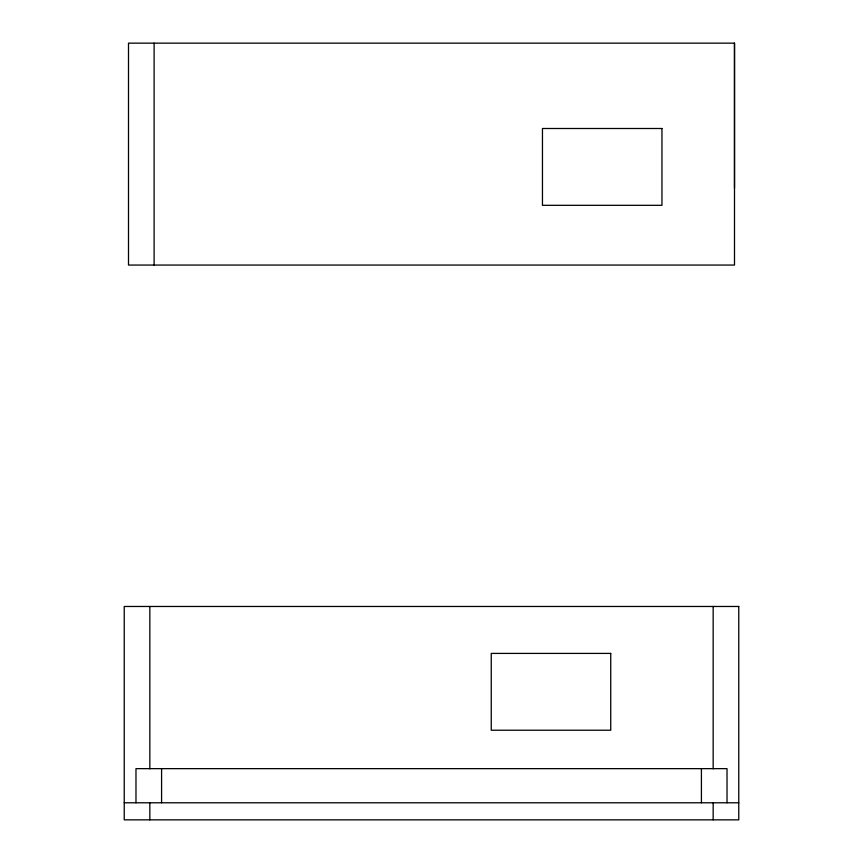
<?xml version="1.0" encoding="UTF-8"?>
<svg xmlns="http://www.w3.org/2000/svg" width="863" height="863" viewBox="0 0 863 863"><rect width="100%" height="100%" fill="white"/><g stroke="black" fill="none" stroke-linecap="round" stroke-linejoin="round"><path stroke-width="1.29" d="M734.499 188.253L734.499 43.15L128.501 43.15L128.501 265.06L734.499 265.06L734.499 43.15M124.229 802.784L738.771 802.784M727.024 802.784L727.024 768.642L135.976 768.642L135.976 802.784M713.162 606.473L713.162 768.857M713.162 802.784L713.162 819.85M701.414 768.642L701.414 802.784M161.586 768.642L161.586 802.784M154.11 43.15L154.11 265.06M149.838 606.473L149.838 768.857M149.838 802.784L149.838 819.85M661.953 128.501L542.46 128.501L542.46 205.318L661.953 205.318L661.953 128.501M738.771 606.473L124.229 606.473L124.229 819.85L738.771 819.85L738.771 606.473M610.734 653.41L491.241 653.41L491.241 730.227L610.734 730.227L610.734 653.41"/></g></svg>
